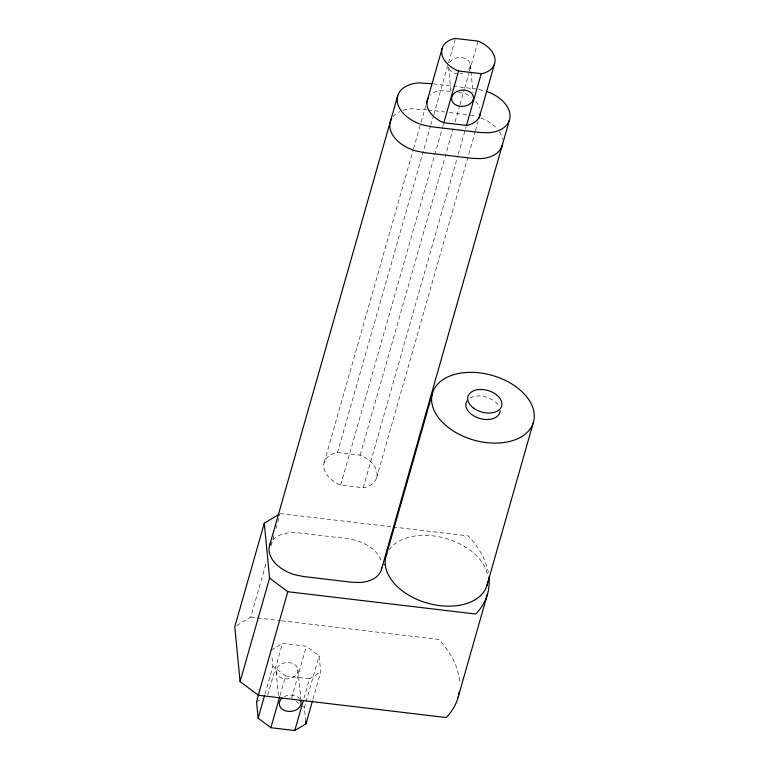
<?xml version="1.0" encoding="UTF-8"?>
<svg xmlns="http://www.w3.org/2000/svg" width="769" height="769" viewBox="0 0 769 769"><rect width="100%" height="100%" fill="white"/><g stroke="black" fill="none" stroke-linecap="round" stroke-linejoin="round"><path stroke-width="0.58" stroke-dasharray="3.85 2.88" d="M236.785 625.524L250.752 617.123L266.151 563.062M271.063 545.817L274.341 534.311M275.975 528.563L279.906 514.759M324.21 462.371L413.241 149.811M413.568 148.657L420.797 123.29M421.124 122.136L425.728 105.987M265.007 694.003L272.87 666.396L271.745 654.775M267.718 695.166L282.463 643.403L306.379 646.248L319.125 655.803L320.702 672.077L312.839 699.675M337.524 452.499L360.132 455.181L362.209 455.998A27.319 17.485 15.9 0 1 365.246 487.402L363.276 487.738L340.667 485.056L338.591 484.239A27.319 17.485 15.9 0 1 335.553 452.835L337.524 452.499L430.496 126.106M430.832 124.953L433.456 115.725M433.783 114.571L448.24 63.827M448.567 62.674L455.469 38.45M280.041 695.512L285.616 675.961L272.87 666.396M340.667 485.056L442.521 127.51M442.848 126.356L443.502 124.049M360.132 455.181L453.104 128.788M455.075 121.867L459.679 105.718M460.006 104.565L464.274 89.569M464.601 88.416L469.205 72.276M469.532 71.123L478.078 41.132M291.634 698.002L306.379 646.248M363.276 487.738L457.901 155.569M458.228 154.415L466.11 126.731M303.957 698.348L309.532 678.796L320.702 672.077M305.735 721.505L304.38 707.557L305.697 702.953M306.024 701.809L319.125 655.803M376.599 477.866L475.155 131.864M475.482 130.711L478.116 121.483M271.294 650.122L282.463 643.403M256.548 701.886L262.642 698.214M433.158 83.85L475.742 88.906M450.24 91.338L438.763 90.54A27.319 17.485 15.9 0 0 430.294 95.298M458.574 92.328L465.408 93.703A27.319 17.485 15.9 0 1 471.205 97.23M426.968 109.871L411.521 108.785A32.817 21.003 15.9 0 0 400.687 111.217M428.16 110.005L444.713 111.976M449.442 112.534L468.369 114.783M280.233 513.605L392.027 526.871M393.219 527.015L468.138 535.906A107.602 68.883 15.9 0 1 488.344 572.376M250.752 617.123L280.483 620.65M281.675 620.794L438.657 639.414A107.602 68.883 15.9 0 1 459.727 683.929M285.616 675.961L309.532 678.796M478.924 89.56L484.239 90.655M470.493 115.215L476.867 116.532M296.19 701.415L298.92 703.462M302.563 706.192L304.38 707.557M470.311 64.798L470.868 70.613M470.984 71.777L473.012 92.703M450.855 90.953L448.49 66.538A10.949 8.151 -5.5 0 0 457.094 73.757M297.959 669.837A10.949 8.151 -5.5 0 1 282.06 678.191A10.949 8.151 -5.5 0 1 281.127 664.089A10.949 8.151 -5.5 0 1 297.959 669.837L300.881 700.059M276.138 671.577L278.503 695.983M475.8 101.489A27.319 17.485 15.9 0 1 479.645 108.102M470.09 398.073A17.514 11.208 15.9 0 1 499.168 406.676M389.076 549.873A52.532 33.625 15.9 0 1 444.049 537.964A52.532 33.625 15.9 0 1 487.633 575.702M480.923 117.926A32.817 21.003 15.9 0 1 497.283 128.99M499.389 131.768A32.817 21.003 15.9 0 1 502.474 139.256M393.065 116.628A32.817 21.003 15.9 0 1 399.649 111.678M284.28 696.637A10.949 8.151 -5.5 0 1 299.381 698.435M272.966 539.79A32.817 21.003 15.9 0 1 290.778 532.667L299.131 532.917L347.626 538.665L356.124 540.424A32.817 21.003 15.9 0 1 381.491 561.985M449.682 62.356A10.949 8.151 -5.5 0 1 465.61 58.684A10.949 8.151 -5.5 0 1 467.494 70.806M462.746 73.305A10.949 8.151 -5.5 0 1 459.939 73.805"/><path stroke-width="1.15" d="M279.243 514.211L264.276 523.208L234.795 626.716L240.101 681.584L258.307 695.243L446.212 717.535A107.602 68.883 15.9 0 0 459.266 691.773M269.631 545.384L397.746 95.625M240.101 681.584L269.583 578.077L264.276 523.208M426.382 103.68L442.156 48.322M258.307 695.243L287.789 591.726L269.583 578.077M258.519 694.984L256.548 701.886L258.124 718.159L270.871 727.714L294.787 730.55L305.956 723.831L312.512 700.828M258.124 718.159L264.68 695.157M270.871 727.714L279.714 696.656M443.828 122.896L458.612 70.998L481.221 73.68L483.192 73.353A27.319 17.485 15.9 0 0 480.154 41.939L478.078 41.132L455.469 38.45L453.499 38.777A27.319 17.485 15.9 0 0 456.546 70.19L458.612 70.998M466.437 125.578L481.221 73.68M294.787 730.55L303.303 700.646M479.097 118.022L494.544 63.808M381.337 569.791L509.453 120.022M386.144 555.862L432.591 392.824M486.892 585.661L533.33 422.623A52.532 33.625 15.9 0 0 466.437 372.465A52.532 33.625 15.9 0 0 449.106 428.083A52.532 33.625 15.9 0 0 533.33 422.623M458.132 697.195L487.613 593.678M431.976 83.715L418.894 82.908A32.817 21.003 15.9 0 0 397.208 101.133A32.817 21.003 15.9 0 0 422.969 124.991L431.467 126.741L479.962 132.499L488.315 132.739A32.817 21.003 15.9 0 0 510.049 115.225A32.817 21.003 15.9 0 0 486.277 91.309M384.039 564.533L385.269 564.677M287.789 591.726L475.703 614.018A107.602 68.883 15.9 0 0 489.007 576.99M305.735 721.505L305.956 723.831M502.561 143.755A32.817 21.003 15.9 0 1 480.942 158.616L472.589 158.376L424.094 152.618L415.596 150.868A32.817 21.003 15.9 0 1 391.748 118.474M480.25 113.322A27.319 17.485 15.9 0 1 468.446 125.107L466.485 125.434L443.876 122.752L441.8 121.944A27.319 17.485 15.9 0 1 428.314 97.961M487.767 581.345A52.532 33.625 15.9 0 1 428.179 603.348A52.532 33.625 15.9 0 1 386.903 553.805M500.081 410.752A17.514 11.208 15.9 0 1 479.625 418.432A17.514 11.208 15.9 0 1 467.004 400.976M300.602 700.309A10.949 8.151 -5.5 0 1 287.894 711.344A10.949 8.151 -5.5 0 1 282.108 698.108M381.818 567.637A32.817 21.003 15.9 0 1 360.19 582.508L351.837 582.258L303.342 576.51L294.844 574.751A32.817 21.003 15.9 0 1 270.996 542.366M473.521 408.041A17.514 11.208 15.9 0 0 501.599 406.224A17.514 11.208 15.9 0 0 479.298 389.508A17.514 11.208 15.9 0 0 473.521 408.041M457.565 105.699A10.949 8.151 -5.5 0 0 473.454 97.346A10.949 8.151 -5.5 0 0 456.632 91.607A10.949 8.151 -5.5 0 0 457.565 105.699"/></g></svg>
